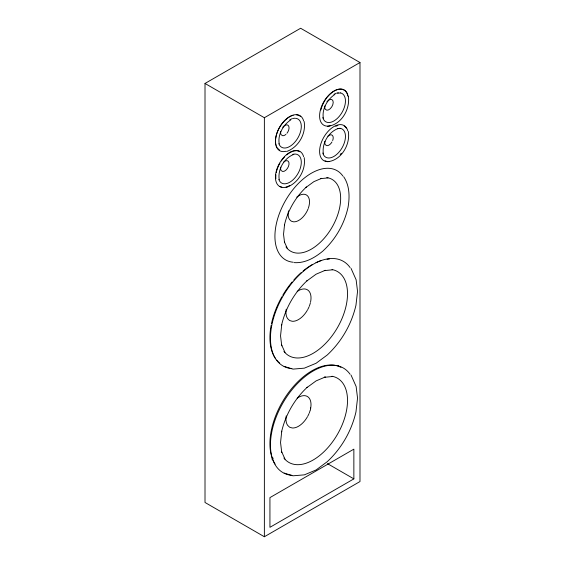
<?xml version="1.0" encoding="UTF-8"?>
<svg xmlns="http://www.w3.org/2000/svg" width="565" height="565" viewBox="0 0 565 565"><rect width="100%" height="100%" fill="white"/><g stroke="black" fill="none" stroke-linecap="round" stroke-linejoin="round"><path stroke-width="0.85" d="M310.468 409.929L310.686 407.909M290.756 119.907C283.27 124.724 277.479 134.703 279.23 143.934M334.911 94.412C327.425 99.235 321.633 109.215 323.385 118.445M205.01 83.458L300.629 28.25L359.99 62.524L359.99 481.542L264.371 536.75L205.01 502.476L205.01 83.458L264.371 117.725L359.99 62.524M271.807 459.048L273.333 458.166M353.86 478.873L269.936 527.322L269.936 497.61L353.86 449.154L353.86 478.873L327.439 463.618M293.842 154.386C284.139 158.016 277.528 169.5 279.23 179.727M287.154 187.114C298.539 182.806 306.145 169.585 304.189 157.579M286.808 151.434C298.504 147.253 306.336 133.644 304.118 121.433M337.651 93.211L340.476 92.935M327.559 126.278C341.211 125.098 350.406 109.144 348.344 96.297M340.476 128.389L337.651 128.665L337.997 128.552C328.293 132.189 321.683 143.672 323.385 153.892M327.559 161.731C341.324 160.524 350.604 144.329 348.273 131.391M328.004 177.911L320.828 178.618L321.711 178.328L313.858 181.662L306.011 187.389L306.385 187.008C295.474 197.178 287.762 210.554 284.421 225.096L284.562 224.573L283.531 234.249L284.562 242.738L284.372 241.827L287.345 248.409M286.808 187.227L282.994 187.552L280.042 186.634M332.686 269.795L324.268 270.628L325.306 270.289L316.096 274.195L306.894 280.911L307.339 280.459C294.542 292.388 285.502 308.073 281.582 325.115L281.751 324.515L280.544 335.857L281.751 345.801L281.525 344.735L285.014 352.461M332.686 376.495L324.268 377.321L325.306 376.982L316.096 380.895L306.894 387.611L307.339 387.159C294.542 399.081 285.502 414.774 281.582 431.815L281.751 431.208L280.544 442.55L281.751 452.501L281.525 451.435L285.014 459.154M294.132 262.619C305.051 263.41 314.903 257.682 323.011 250.952L323.385 250.563C335.539 239.235 344.134 224.326 347.856 208.125L348.005 207.609C349.777 197.213 349.813 185.8 343.675 176.718M284.167 366.381L292.974 369.115L304.337 368.161L316.096 363.26L327.262 354.982C341.521 341.698 351.592 324.218 355.964 305.227L357.546 291.399L356.134 279.809L351.056 268.396M284.167 473.082L292.974 475.808L304.337 474.854L316.096 469.96L327.262 461.683C341.521 448.398 351.592 430.911 355.964 411.92L357.546 398.099L356.134 386.502L351.056 375.096M277.387 148.079L279.619 150.149M264.371 117.725L264.371 536.75M275.148 464.098A59.551 34.38 -60 0 1 286.278 395.754A59.551 34.38 -60 0 1 340.978 367.328M279.654 363.104A59.551 34.38 -60 0 1 276.695 360.173M275.649 358.803A59.551 34.38 -60 0 1 271.129 325.398M271.461 323.752A59.551 34.38 -60 0 1 281.914 296.745M282.783 295.234A59.551 34.38 -60 0 1 292.162 281.935M293.807 280.014A59.551 34.38 -60 0 1 301.103 272.683M303.123 270.953A59.551 34.38 -60 0 1 312.283 264.568M315.969 262.647A59.551 34.38 -60 0 1 321.351 260.529M327.05 259.236A59.551 34.38 -60 0 1 329.388 259.01M275.875 178.667A19.853 11.462 -60 0 1 275.918 174.839M276.278 172.551A19.853 11.462 -60 0 1 279.908 163.186M281.292 160.99A19.853 11.462 -60 0 1 284.463 157.049M286.794 154.852A19.853 11.462 -60 0 1 289.831 152.712M290.565 152.31A19.853 11.462 -60 0 1 292.755 151.378M293.468 151.166A19.853 11.462 -60 0 1 296.046 150.799M296.851 150.834A19.853 11.462 -60 0 1 299.761 151.731M344.205 126.066A19.853 11.462 -60 0 1 346.437 128.135M341.295 153.242A19.853 11.462 -60 0 1 340.215 154.52M326.485 161.237A19.853 11.462 -60 0 1 325.023 160.785M335.744 126.292A19.853 11.462 -60 0 1 337.912 125.508M327.262 97.145A19.853 11.462 -60 0 1 348.146 96.587M320.892 109.991A19.853 11.462 -60 0 1 324.359 101.396M324.797 100.662A19.853 11.462 -60 0 1 326.74 97.809M299.464 115.769A19.853 11.462 -60 0 1 300.679 116.665M276.956 147.394A19.853 11.462 -60 0 1 276.25 145.841M275.981 144.979A19.853 11.462 -60 0 1 293.171 115.204M296.561 114.872A19.853 11.462 -60 0 1 298.8 115.43M338.124 365.717A59.551 34.38 -60 0 1 339.445 366.706M340.526 92.914A16.314 9.414 -60 0 1 340.547 114.723A16.314 9.414 -60 0 1 322.785 117.527M333.922 94.327A16.314 9.414 -60 0 1 336.175 93.282M336.902 93.055A16.314 9.414 -60 0 1 338.329 92.794M326.895 101.799A5.954 3.432 -60 0 1 333.209 102.364A5.954 3.432 -60 0 1 326.895 110.21L325.355 109.328A5.954 3.432 -60 0 1 324.932 105.881M330.221 125.769A20.262 11.703 -60 0 1 323.787 101.799A20.262 11.703 -60 0 1 347.765 95.365M339.685 128.234A16.314 9.414 -60 0 1 340.949 149.605A16.314 9.414 -60 0 1 322.785 152.981M327.912 136.179A5.954 3.432 -60 0 1 332.34 135.36A5.954 3.432 -60 0 1 332.644 140.572M331.973 141.963A5.954 3.432 -60 0 1 326.895 145.664L325.355 144.781A5.954 3.432 -60 0 1 324.932 141.335M346.769 128.347A20.262 11.703 -60 0 1 347.765 130.819M329.324 161.421A20.262 11.703 -60 0 1 322.841 139.011A20.262 11.703 -60 0 1 346.324 127.655M295.53 118.276A16.314 9.414 -60 0 1 297.091 139.202A16.314 9.414 -60 0 1 278.849 143.722M289.767 119.815A16.314 9.414 -60 0 1 292.02 118.777M292.748 118.551A16.314 9.414 -60 0 1 294.866 118.247M282.74 127.287A5.954 3.432 -60 0 1 288.489 125.755A5.954 3.432 -60 0 1 286.949 133.276M285.932 134.35A5.954 3.432 -60 0 1 282.74 135.706L281.201 134.816A5.954 3.432 -60 0 1 280.777 131.37M286.067 151.258A20.262 11.703 -60 0 1 279.633 127.295A20.262 11.703 -60 0 1 303.61 120.861M292.748 154.344A16.314 9.414 -60 0 1 298.186 173.165A16.314 9.414 -60 0 1 278.849 179.515M283.757 162.007A5.954 3.432 -60 0 1 289.019 164.302A5.954 3.432 -60 0 1 282.74 171.499L281.201 170.609A5.954 3.432 -60 0 1 280.777 167.162M281.822 187.283A20.262 11.703 -60 0 1 281.412 160.312A20.262 11.703 -60 0 1 303.61 156.646M289.767 185.475A20.262 11.703 -60 0 1 286.067 187.05M326.803 177.608A41.457 23.935 -60 0 1 331.747 227.815A41.457 23.935 -60 0 1 285.968 246.884M296.745 197.136A15.121 8.729 -60 0 1 307.36 195.667A15.121 8.729 -60 0 1 308.356 208.153M308.087 208.873A15.121 8.729 -60 0 1 293.489 221.819L291.265 221.162L289.577 219.559A15.121 8.729 -60 0 1 288.503 210.802M293.157 262.224A51.5 29.733 -60 0 1 285.572 200.455A51.5 29.733 -60 0 1 342.87 176.04M332.008 376.255A48.604 28.059 -60 0 1 337.114 434.93A48.604 28.059 -60 0 1 283.913 458.06M297.169 398.177A17.734 10.241 -60 0 1 310.588 408.58M310.185 410.254A17.734 10.241 -60 0 1 309.33 412.796M309.048 413.502A17.734 10.241 -60 0 1 307.713 416.278M307.339 416.949A17.734 10.241 -60 0 1 292.218 427.98L289.605 427.204L287.627 425.332A17.734 10.241 -60 0 1 286.215 415.882M291.83 475.349A60.384 34.861 -60 0 1 282.938 402.93A60.384 34.861 -60 0 1 350.116 374.298M332.008 269.562A48.604 28.059 -60 0 1 337.114 328.237A48.604 28.059 -60 0 1 283.913 351.359M297.169 291.476A17.734 10.241 -60 0 1 310.588 301.887M310.404 302.713A17.734 10.241 -60 0 1 309.33 306.103M309.048 306.802A17.734 10.241 -60 0 1 307.713 309.578M307.339 310.249A17.734 10.241 -60 0 1 292.218 321.28L289.605 320.51L287.627 318.632A17.734 10.241 -60 0 1 286.215 309.189M291.83 368.648A60.384 34.861 -60 0 1 282.938 296.23A60.384 34.861 -60 0 1 350.116 267.605"/></g></svg>
